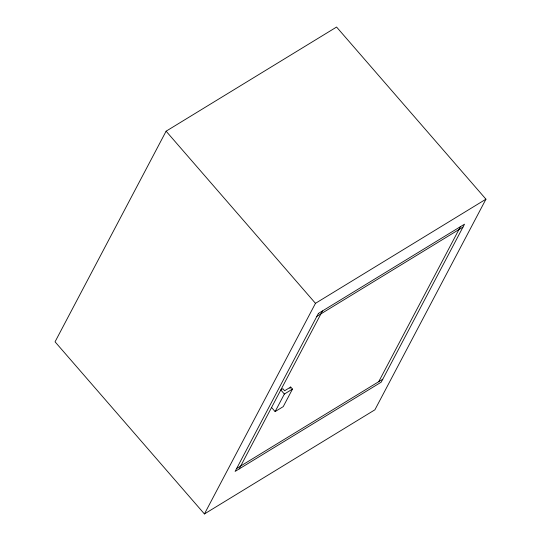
<?xml version="1.0" encoding="UTF-8"?>
<svg xmlns="http://www.w3.org/2000/svg" width="541" height="541" viewBox="0 0 541 541"><rect width="100%" height="100%" fill="white"/><g stroke="black" fill="none" stroke-linecap="round" stroke-linejoin="round"><path stroke-width="0.81" d="M166.101 131.192L55.047 341.817L204.424 513.95L374.899 409.808L485.953 199.183L336.576 27.05L166.101 131.192L315.477 303.325L204.424 513.95M239.169 468.925L322.456 310.96M271.562 407.495L275.112 411.593L284.37 394.044L292.485 389.08L290.706 387.031L284.62 390.751L282.842 388.702L280.813 389.946L284.37 394.044M289.935 388.499L290.706 387.031M292.485 389.08L283.234 406.636L275.112 411.593M378.714 381.696L460.459 226.652M315.477 303.325L485.953 199.183M316.857 316.363L462.974 227.098M236.654 468.479L382.778 379.214M318.399 313.442L235.112 471.407L381.229 382.142L464.516 224.177L318.399 313.442"/></g></svg>
